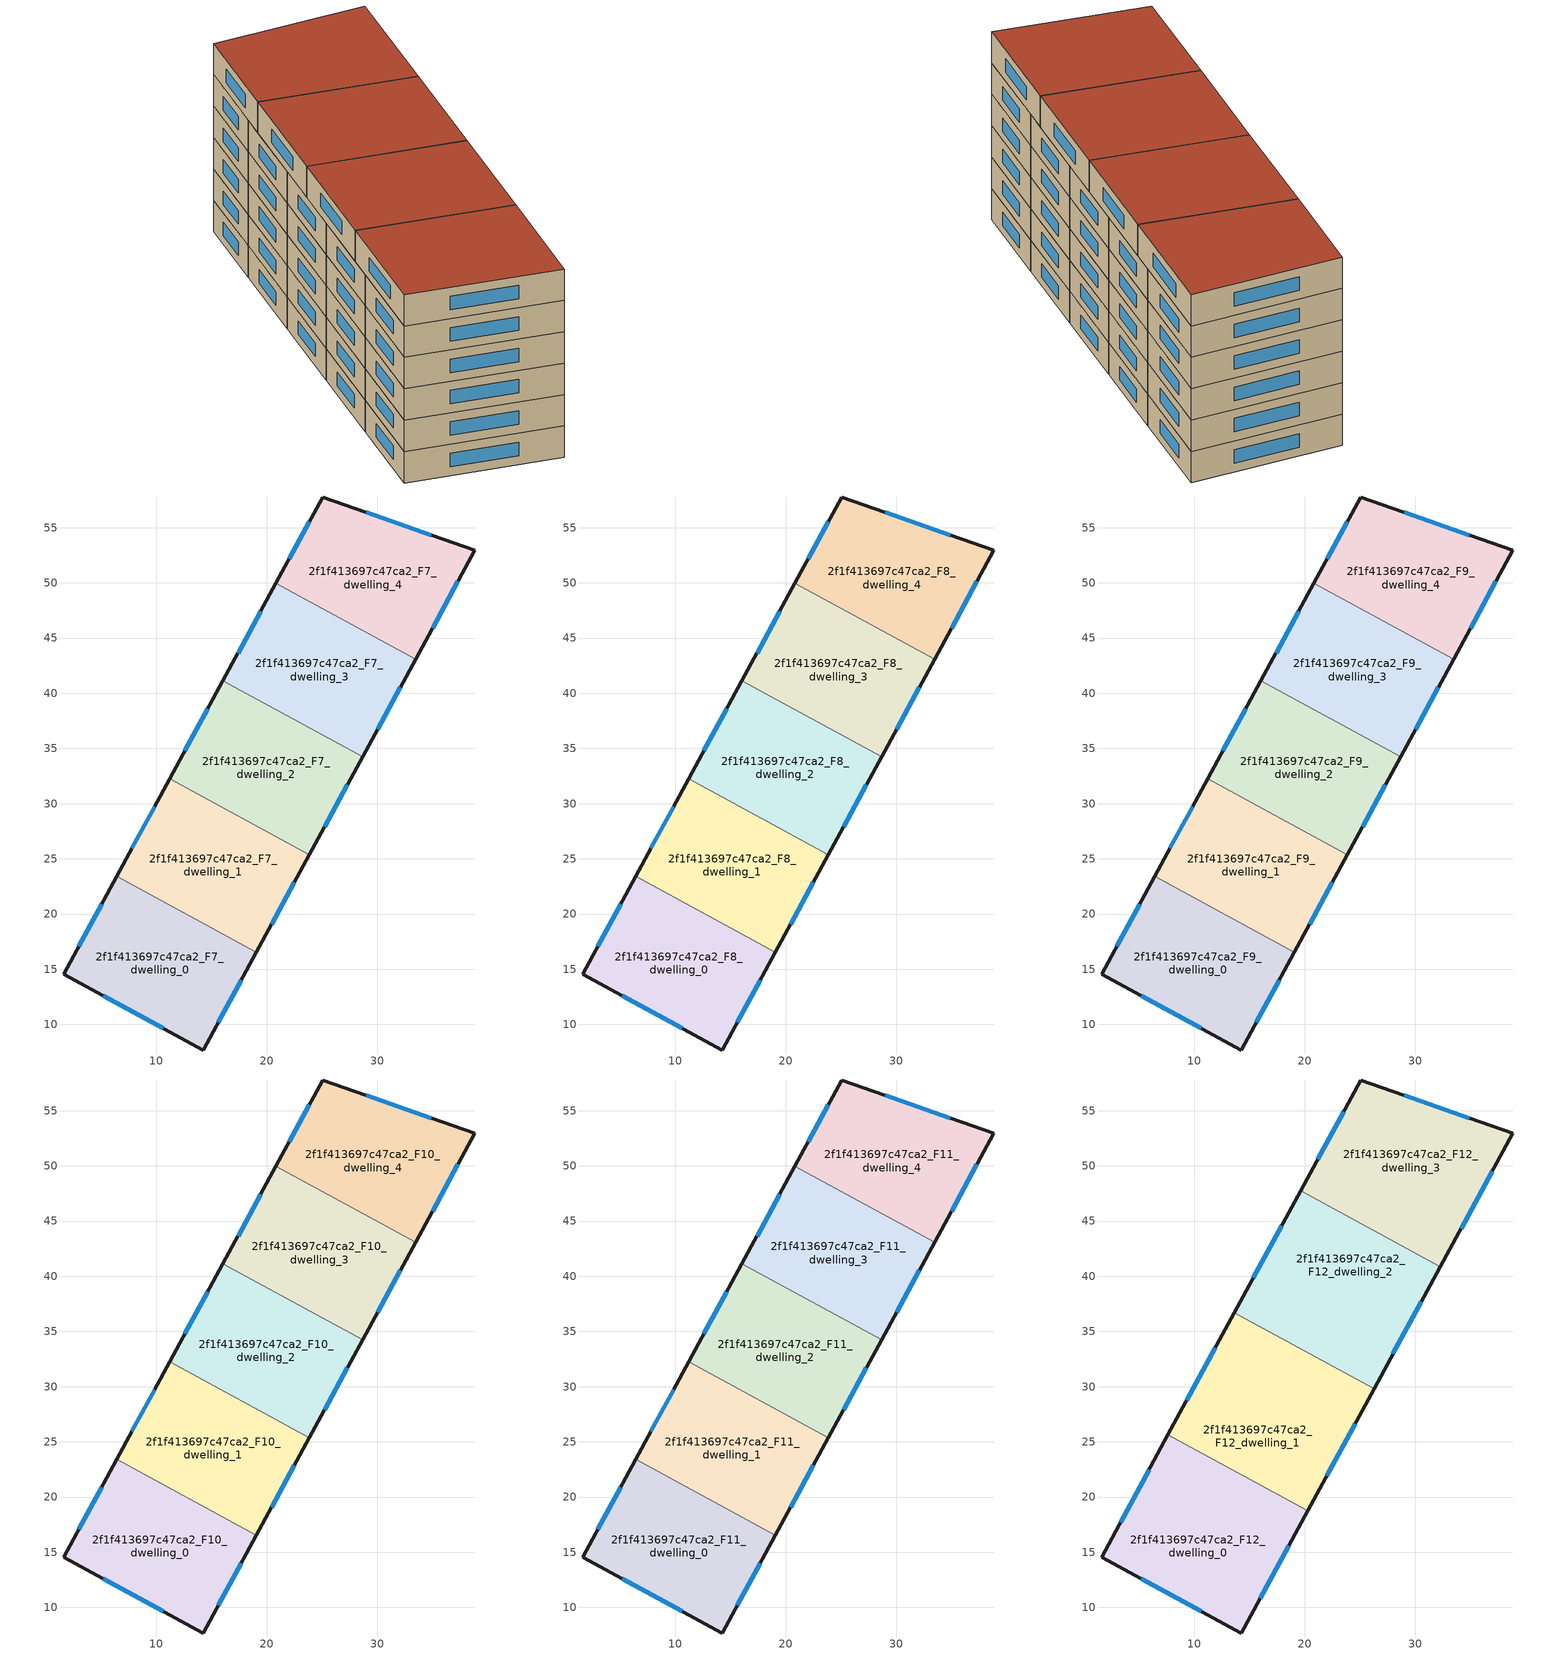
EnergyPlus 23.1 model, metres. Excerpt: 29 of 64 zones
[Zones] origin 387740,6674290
2f1f413697c47ca2_F7_dwelling_0
 floor to 2f1f413697c47ca2_F6_dwelling_0 (EU_floor_Construction): 19.06,16.54 14.24,7.68 1.6,14.56 6.41,23.41 z21
 wall outside (EU_wall_Construction): 6.41,23.41 1.6,14.56 14.24,7.68 19.06,16.54 z21:24
 wall to 2f1f413697c47ca2_F7_dwelling_1 (EU_wall_Construction): 19.06,16.54 6.41,23.41 z21:24
 window (EU_Window_Construction): 15.62,10.21 17.68,14.01 / 5.21,12.59 10.63,9.65 / 5.03,20.88 2.97,17.09 z21.86:23.14
2f1f413697c47ca2_F7_dwelling_1
 floor to 2f1f413697c47ca2_F6_dwelling_1 (EU_floor_Construction): 23.87,25.39 19.06,16.54 6.41,23.41 11.22,32.26 z21
 wall outside (EU_wall_Construction): 11.22,32.26 6.41,23.41 / 19.06,16.54 23.87,25.39 z21:24
 wall to 2f1f413697c47ca2_F7_dwelling_2 (EU_wall_Construction): 23.87,25.39 11.22,32.26 z21:24
 window (EU_Window_Construction): 9.84,29.73 7.78,25.94 / 20.43,19.07 22.49,22.86 z21.86:23.14
2f1f413697c47ca2_F7_dwelling_2
 floor to 2f1f413697c47ca2_F6_dwelling_2 (EU_floor_Construction): 28.68,34.24 23.87,25.39 11.22,32.26 16.02,41.11 z21
 wall outside (EU_wall_Construction): 16.02,41.11 11.22,32.26 / 23.87,25.39 28.68,34.24 z21:24
 wall to 2f1f413697c47ca2_F7_dwelling_3 (EU_wall_Construction): 28.68,34.24 16.02,41.11 z21:24
 window (EU_Window_Construction): 14.65,38.58 12.59,34.79 / 25.24,27.92 27.31,31.71 z21.86:23.14
2f1f413697c47ca2_F7_dwelling_3
 floor to 2f1f413697c47ca2_F6_dwelling_3 (EU_floor_Construction): 33.49,43.08 28.68,34.24 16.02,41.11 20.83,49.96 z21
 wall outside (EU_wall_Construction): 20.83,49.96 16.02,41.11 / 28.68,34.24 33.49,43.08 z21:24
 wall to 2f1f413697c47ca2_F7_dwelling_4 (EU_wall_Construction): 33.49,43.08 20.83,49.96 z21:24
 window (EU_Window_Construction): 19.46,47.43 17.4,43.64 / 30.05,36.76 32.11,40.55 z21.86:23.14
2f1f413697c47ca2_F7_dwelling_4
 floor to 2f1f413697c47ca2_F6_dwelling_4 (EU_floor_Construction): 38.85,52.95 33.49,43.08 20.83,49.96 25.08,57.78 z21
 wall outside (EU_wall_Construction): 33.49,43.08 38.85,52.95 25.08,57.78 20.83,49.96 z21:24
 window (EU_Window_Construction): 23.86,55.54 22.04,52.19 / 34.92,54.33 29.01,56.4 / 35.02,45.9 37.32,50.13 z21.86:23.14
2f1f413697c47ca2_F8_dwelling_0
 floor to 2f1f413697c47ca2_F7_dwelling_0 (EU_floor_Construction): 19.06,16.54 14.24,7.68 1.6,14.56 6.41,23.41 z24
 wall outside (EU_wall_Construction): 6.41,23.41 1.6,14.56 14.24,7.68 19.06,16.54 z24:27
 wall to 2f1f413697c47ca2_F8_dwelling_1 (EU_wall_Construction): 19.06,16.54 6.41,23.41 z24:27
 window (EU_Window_Construction): 15.62,10.21 17.68,14.01 / 5.21,12.59 10.63,9.65 / 5.03,20.88 2.97,17.09 z24.86:26.14
2f1f413697c47ca2_F8_dwelling_1
 floor to 2f1f413697c47ca2_F7_dwelling_1 (EU_floor_Construction): 23.87,25.39 19.06,16.54 6.41,23.41 11.22,32.26 z24
 wall outside (EU_wall_Construction): 11.22,32.26 6.41,23.41 / 19.06,16.54 23.87,25.39 z24:27
 wall to 2f1f413697c47ca2_F8_dwelling_2 (EU_wall_Construction): 23.87,25.39 11.22,32.26 z24:27
 window (EU_Window_Construction): 9.84,29.73 7.78,25.94 / 20.43,19.07 22.49,22.86 z24.86:26.14
2f1f413697c47ca2_F8_dwelling_2
 floor to 2f1f413697c47ca2_F7_dwelling_2 (EU_floor_Construction): 28.68,34.24 23.87,25.39 11.22,32.26 16.02,41.11 z24
 wall outside (EU_wall_Construction): 16.02,41.11 11.22,32.26 / 23.87,25.39 28.68,34.24 z24:27
 wall to 2f1f413697c47ca2_F8_dwelling_3 (EU_wall_Construction): 28.68,34.24 16.02,41.11 z24:27
 window (EU_Window_Construction): 14.65,38.58 12.59,34.79 / 25.24,27.92 27.31,31.71 z24.86:26.14
2f1f413697c47ca2_F8_dwelling_3
 floor to 2f1f413697c47ca2_F7_dwelling_3 (EU_floor_Construction): 33.49,43.08 28.68,34.24 16.02,41.11 20.83,49.96 z24
 wall outside (EU_wall_Construction): 20.83,49.96 16.02,41.11 / 28.68,34.24 33.49,43.08 z24:27
 wall to 2f1f413697c47ca2_F8_dwelling_4 (EU_wall_Construction): 33.49,43.08 20.83,49.96 z24:27
 window (EU_Window_Construction): 19.46,47.43 17.4,43.64 / 30.05,36.76 32.11,40.55 z24.86:26.14
2f1f413697c47ca2_F8_dwelling_4
 floor to 2f1f413697c47ca2_F7_dwelling_4 (EU_floor_Construction): 38.85,52.95 33.49,43.08 20.83,49.96 25.08,57.78 z24
 wall outside (EU_wall_Construction): 33.49,43.08 38.85,52.95 25.08,57.78 20.83,49.96 z24:27
 window (EU_Window_Construction): 23.86,55.54 22.04,52.19 / 34.92,54.33 29.01,56.4 / 35.02,45.9 37.32,50.13 z24.86:26.14
2f1f413697c47ca2_F9_dwelling_0
 floor to 2f1f413697c47ca2_F8_dwelling_0 (EU_floor_Construction): 19.06,16.54 14.24,7.68 1.6,14.56 6.41,23.41 z27
 wall outside (EU_wall_Construction): 6.41,23.41 1.6,14.56 14.24,7.68 19.06,16.54 z27:30
 wall to 2f1f413697c47ca2_F9_dwelling_1 (EU_wall_Construction): 19.06,16.54 6.41,23.41 z27:30
 window (EU_Window_Construction): 15.62,10.21 17.68,14.01 / 5.21,12.59 10.63,9.65 / 5.03,20.88 2.97,17.09 z27.86:29.14
2f1f413697c47ca2_F9_dwelling_1
 floor to 2f1f413697c47ca2_F8_dwelling_1 (EU_floor_Construction): 23.87,25.39 19.06,16.54 6.41,23.41 11.22,32.26 z27
 wall outside (EU_wall_Construction): 11.22,32.26 6.41,23.41 / 19.06,16.54 23.87,25.39 z27:30
 wall to 2f1f413697c47ca2_F9_dwelling_2 (EU_wall_Construction): 23.87,25.39 11.22,32.26 z27:30
 window (EU_Window_Construction): 9.84,29.73 7.78,25.94 / 20.43,19.07 22.49,22.86 z27.86:29.14
2f1f413697c47ca2_F9_dwelling_2
 floor to 2f1f413697c47ca2_F8_dwelling_2 (EU_floor_Construction): 28.68,34.24 23.87,25.39 11.22,32.26 16.02,41.11 z27
 wall outside (EU_wall_Construction): 16.02,41.11 11.22,32.26 / 23.87,25.39 28.68,34.24 z27:30
 wall to 2f1f413697c47ca2_F9_dwelling_3 (EU_wall_Construction): 28.68,34.24 16.02,41.11 z27:30
 window (EU_Window_Construction): 14.65,38.58 12.59,34.79 / 25.24,27.92 27.31,31.71 z27.86:29.14
2f1f413697c47ca2_F9_dwelling_3
 floor to 2f1f413697c47ca2_F8_dwelling_3 (EU_floor_Construction): 33.49,43.08 28.68,34.24 16.02,41.11 20.83,49.96 z27
 wall outside (EU_wall_Construction): 20.83,49.96 16.02,41.11 / 28.68,34.24 33.49,43.08 z27:30
 wall to 2f1f413697c47ca2_F9_dwelling_4 (EU_wall_Construction): 33.49,43.08 20.83,49.96 z27:30
 window (EU_Window_Construction): 19.46,47.43 17.4,43.64 / 30.05,36.76 32.11,40.55 z27.86:29.14
2f1f413697c47ca2_F9_dwelling_4
 floor to 2f1f413697c47ca2_F8_dwelling_4 (EU_floor_Construction): 38.85,52.95 33.49,43.08 20.83,49.96 25.08,57.78 z27
 wall outside (EU_wall_Construction): 33.49,43.08 38.85,52.95 25.08,57.78 20.83,49.96 z27:30
 window (EU_Window_Construction): 23.86,55.54 22.04,52.19 / 34.92,54.33 29.01,56.4 / 35.02,45.9 37.32,50.13 z27.86:29.14
2f1f413697c47ca2_F10_dwelling_0
 floor to 2f1f413697c47ca2_F9_dwelling_0 (EU_floor_Construction): 19.06,16.54 14.24,7.68 1.6,14.56 6.41,23.41 z30
 wall outside (EU_wall_Construction): 6.41,23.41 1.6,14.56 14.24,7.68 19.06,16.54 z30:33
 wall to 2f1f413697c47ca2_F10_dwelling_1 (EU_wall_Construction): 19.06,16.54 6.41,23.41 z30:33
 window (EU_Window_Construction): 15.62,10.21 17.68,14.01 / 5.21,12.59 10.63,9.65 / 5.03,20.88 2.97,17.09 z30.86:32.14
2f1f413697c47ca2_F10_dwelling_1
 floor to 2f1f413697c47ca2_F9_dwelling_1 (EU_floor_Construction): 23.87,25.39 19.06,16.54 6.41,23.41 11.22,32.26 z30
 wall outside (EU_wall_Construction): 11.22,32.26 6.41,23.41 / 19.06,16.54 23.87,25.39 z30:33
 wall to 2f1f413697c47ca2_F10_dwelling_2 (EU_wall_Construction): 23.87,25.39 11.22,32.26 z30:33
 window (EU_Window_Construction): 9.84,29.73 7.78,25.94 / 20.43,19.07 22.49,22.86 z30.86:32.14
2f1f413697c47ca2_F10_dwelling_2
 floor to 2f1f413697c47ca2_F9_dwelling_2 (EU_floor_Construction): 28.68,34.24 23.87,25.39 11.22,32.26 16.02,41.11 z30
 wall outside (EU_wall_Construction): 16.02,41.11 11.22,32.26 / 23.87,25.39 28.68,34.24 z30:33
 wall to 2f1f413697c47ca2_F10_dwelling_3 (EU_wall_Construction): 28.68,34.24 16.02,41.11 z30:33
 window (EU_Window_Construction): 14.65,38.58 12.59,34.79 / 25.24,27.92 27.31,31.71 z30.86:32.14
2f1f413697c47ca2_F10_dwelling_3
 floor to 2f1f413697c47ca2_F9_dwelling_3 (EU_floor_Construction): 33.49,43.08 28.68,34.24 16.02,41.11 20.83,49.96 z30
 wall outside (EU_wall_Construction): 20.83,49.96 16.02,41.11 / 28.68,34.24 33.49,43.08 z30:33
 wall to 2f1f413697c47ca2_F10_dwelling_4 (EU_wall_Construction): 33.49,43.08 20.83,49.96 z30:33
 window (EU_Window_Construction): 19.46,47.43 17.4,43.64 / 30.05,36.76 32.11,40.55 z30.86:32.14
2f1f413697c47ca2_F10_dwelling_4
 floor to 2f1f413697c47ca2_F9_dwelling_4 (EU_floor_Construction): 38.85,52.95 33.49,43.08 20.83,49.96 25.08,57.78 z30
 wall outside (EU_wall_Construction): 33.49,43.08 38.85,52.95 25.08,57.78 20.83,49.96 z30:33
 window (EU_Window_Construction): 23.86,55.54 22.04,52.19 / 34.92,54.33 29.01,56.4 / 35.02,45.9 37.32,50.13 z30.86:32.14
2f1f413697c47ca2_F11_dwelling_0
 floor to 2f1f413697c47ca2_F10_dwelling_0 (EU_floor_Construction): 19.06,16.54 14.24,7.68 1.6,14.56 6.41,23.41 z33
 wall outside (EU_wall_Construction): 6.41,23.41 1.6,14.56 14.24,7.68 19.06,16.54 z33:36
 wall to 2f1f413697c47ca2_F11_dwelling_1 (EU_wall_Construction): 19.06,16.54 6.41,23.41 z33:36
 window (EU_Window_Construction): 15.62,10.21 17.68,14.01 / 5.21,12.59 10.63,9.65 / 5.03,20.88 2.97,17.09 z33.86:35.14
2f1f413697c47ca2_F11_dwelling_1
 floor to 2f1f413697c47ca2_F10_dwelling_1 (EU_floor_Construction): 23.87,25.39 19.06,16.54 6.41,23.41 11.22,32.26 z33
 wall outside (EU_wall_Construction): 11.22,32.26 6.41,23.41 / 19.06,16.54 23.87,25.39 z33:36
 wall to 2f1f413697c47ca2_F11_dwelling_2 (EU_wall_Construction): 23.87,25.39 11.22,32.26 z33:36
 window (EU_Window_Construction): 9.84,29.73 7.78,25.94 / 20.43,19.07 22.49,22.86 z33.86:35.14
2f1f413697c47ca2_F11_dwelling_2
 floor to 2f1f413697c47ca2_F10_dwelling_2 (EU_floor_Construction): 28.68,34.24 23.87,25.39 11.22,32.26 16.02,41.11 z33
 wall outside (EU_wall_Construction): 16.02,41.11 11.22,32.26 / 23.87,25.39 28.68,34.24 z33:36
 wall to 2f1f413697c47ca2_F11_dwelling_3 (EU_wall_Construction): 28.68,34.24 16.02,41.11 z33:36
 window (EU_Window_Construction): 14.65,38.58 12.59,34.79 / 25.24,27.92 27.31,31.71 z33.86:35.14
2f1f413697c47ca2_F11_dwelling_3
 floor to 2f1f413697c47ca2_F10_dwelling_3 (EU_floor_Construction): 33.49,43.08 28.68,34.24 16.02,41.11 20.83,49.96 z33
 wall outside (EU_wall_Construction): 20.83,49.96 16.02,41.11 / 28.68,34.24 33.49,43.08 z33:36
 wall to 2f1f413697c47ca2_F11_dwelling_4 (EU_wall_Construction): 33.49,43.08 20.83,49.96 z33:36
 window (EU_Window_Construction): 19.46,47.43 17.4,43.64 / 30.05,36.76 32.11,40.55 z33.86:35.14
2f1f413697c47ca2_F11_dwelling_4
 floor to 2f1f413697c47ca2_F10_dwelling_4 (EU_floor_Construction): 38.85,52.95 33.49,43.08 20.83,49.96 25.08,57.78 z33
 wall outside (EU_wall_Construction): 33.49,43.08 38.85,52.95 25.08,57.78 20.83,49.96 z33:36
 window (EU_Window_Construction): 23.86,55.54 22.04,52.19 / 34.92,54.33 29.01,56.4 / 35.02,45.9 37.32,50.13 z33.86:35.14
2f1f413697c47ca2_F12_dwelling_0
 floor to 2f1f413697c47ca2_F11_dwelling_0 (EU_floor_Construction): 19.06,16.54 14.24,7.68 1.6,14.56 6.41,23.41 z36
 floor to 2f1f413697c47ca2_F11_dwelling_1 (EU_floor_Construction): 20.26,18.75 19.06,16.54 6.41,23.41 7.61,25.62 z36
 wall outside (EU_wall_Construction): 7.61,25.62 1.6,14.56 14.24,7.68 20.26,18.75 z36:39
 wall to 2f1f413697c47ca2_F12_dwelling_1 (EU_wall_Construction): 20.26,18.75 7.61,25.62 z36:39
 window (EU_Window_Construction): 15.96,10.85 18.54,15.59 / 5.21,12.59 10.63,9.65 / 5.89,22.46 3.32,17.72 z36.86:38.14
 roof outside (EU_roof_Construction): 14.24,7.68 20.26,18.75 7.61,25.62 1.6,14.56 z39
2f1f413697c47ca2_F12_dwelling_1
 floor to 2f1f413697c47ca2_F11_dwelling_1 (EU_floor_Construction): 23.87,25.39 20.26,18.75 7.61,25.62 11.22,32.26 z36
 floor to 2f1f413697c47ca2_F11_dwelling_2 (EU_floor_Construction): 26.27,29.81 23.87,25.39 11.22,32.26 13.62,36.69 z36
 wall outside (EU_wall_Construction): 13.62,36.69 7.61,25.62 / 20.26,18.75 26.28,29.81 z36:39
 wall to 2f1f413697c47ca2_F12_dwelling_2 (EU_wall_Construction): 26.28,29.81 13.62,36.69 z36:39
 window (EU_Window_Construction): 11.9,33.53 9.33,28.78 / 21.98,21.91 24.56,26.65 z36.86:38.14
 roof outside (EU_roof_Construction): 20.26,18.75 26.28,29.81 13.62,36.69 7.61,25.62 z39
2f1f413697c47ca2_F12_dwelling_2
 floor to 2f1f413697c47ca2_F11_dwelling_2 (EU_floor_Construction): 28.68,34.24 26.27,29.81 13.62,36.69 16.02,41.11 z36
 floor to 2f1f413697c47ca2_F11_dwelling_3 (EU_floor_Construction): 32.29,40.87 28.68,34.24 16.02,41.11 19.63,47.75 z36
 wall outside (EU_wall_Construction): 19.63,47.75 13.62,36.69 / 26.28,29.81 32.29,40.87 z36:39
 wall to 2f1f413697c47ca2_F12_dwelling_3 (EU_wall_Construction): 32.29,40.87 19.63,47.75 z36:39
 window (EU_Window_Construction): 17.91,44.59 15.34,39.85 / 27.99,32.97 30.57,37.71 z36.86:38.14
 roof outside (EU_roof_Construction): 26.28,29.81 32.29,40.87 19.63,47.75 13.62,36.69 z39
2f1f413697c47ca2_F12_dwelling_3
 floor to 2f1f413697c47ca2_F11_dwelling_4 (EU_floor_Construction): 38.85,52.95 33.49,43.08 20.83,49.96 25.08,57.78 z36
 floor to 2f1f413697c47ca2_F11_dwelling_3 (EU_floor_Construction): 33.49,43.08 32.29,40.87 19.63,47.75 20.83,49.96 z36
 wall outside (EU_wall_Construction): 32.29,40.87 38.85,52.95 25.08,57.78 19.63,47.75 z36:39
 window (EU_Window_Construction): 23.52,54.91 21.18,50.61 / 34.92,54.33 29.01,56.4 / 34.16,44.32 36.98,49.5 z36.86:38.14
 roof outside (EU_roof_Construction): 32.29,40.87 38.85,52.95 25.08,57.78 19.63,47.75 z39
[Building]
EU S2 Campaign: North Axis=0; Terrain=City; Solar Distribution=FullExterior
[Site:Location]
Helsinki-Vantaa.AP: Latitude=60.317; Longitude=24.963; Time Zone=2; Elevation=54.6
[SizingPeriod:WeatherFileDays]
AnnualSizingPeriod: Begin Month=1; Begin Day of Month=1; End Month=12; End Day of Month=31; Day of Week for Start Day=Monday; Use Weather File Daylight Saving Period=No; Use Weather File Rain and Snow Indicators=No
[MATERIAL]
EU_InternalMass_Material: Roughness=MediumRough; Thickness=0.1; Conductivity=1; Density=1800; Specific Heat=900; Thermal Absorptance=0.9; Solar Absorptance=0.7; Visible Absorptance=0.7
[MATERIAL:NOMASS] Roughness=MediumRough; Thermal Absorptance=0.9; Solar Absorptance=0.7; Visible Absorptance=0.7
Name | Thermal Resistance
EU_wall_NoMass | 5.91765
EU_roof_NoMass | 11.1778
EU_floor_NoMass | 6.2875
[WINDOWMATERIAL:SIMPLEGLAZINGSYSTEM]
EU_Window_SimpleGlazing: UFactor=0.994035; Solar Heat Gain Coefficient=0.7; Visible Transmittance=0.7
[CONSTRUCTION]
EU_wall_Construction: EU_wall_NoMass
EU_roof_Construction: EU_roof_NoMass
EU_floor_Construction: EU_floor_NoMass
EU_Window_Construction: EU_Window_SimpleGlazing
EU_InternalMass_Construction: EU_InternalMass_Material
[ZONE] Type=1; Multiplier=1; Ceiling Height=autocalculate; Floor Area=autocalculate; Part of Total Floor Area=Yes
Name | Volume
2f1f413697c47ca2_F7_dwelling_0; 2f1f413697c47ca2_F8_dwelling_0; 2f1f413697c47ca2_F9_dwelling_0; 2f1f413697c47ca2_F10_dwelling_0; 2f1f413697c47ca2_F11_dwelling_0 | 435.13
2f1f413697c47ca2_F12_dwelling_0 | 543.906
2f1f413697c47ca2_F7_dwelling_1; 2f1f413697c47ca2_F8_dwelling_1; 2f1f413697c47ca2_F9_dwelling_1; 2f1f413697c47ca2_F10_dwelling_1; 2f1f413697c47ca2_F11_dwelling_1 | 435.114
2f1f413697c47ca2_F12_dwelling_1 | 543.91
2f1f413697c47ca2_F7_dwelling_2; 2f1f413697c47ca2_F8_dwelling_2; 2f1f413697c47ca2_F9_dwelling_2; 2f1f413697c47ca2_F10_dwelling_2; 2f1f413697c47ca2_F11_dwelling_2 | 435.138
2f1f413697c47ca2_F12_dwelling_2 | 543.885
2f1f413697c47ca2_F7_dwelling_3; 2f1f413697c47ca2_F8_dwelling_3; 2f1f413697c47ca2_F9_dwelling_3; 2f1f413697c47ca2_F10_dwelling_3; 2f1f413697c47ca2_F11_dwelling_3 | 435.116
2f1f413697c47ca2_F12_dwelling_3 | 543.898
2f1f413697c47ca2_F7_dwelling_4; 2f1f413697c47ca2_F8_dwelling_4; 2f1f413697c47ca2_F9_dwelling_4; 2f1f413697c47ca2_F10_dwelling_4; 2f1f413697c47ca2_F11_dwelling_4 | 435.124
[INTERNALMASS] Construction=EU_InternalMass_Construction
Name | Zone or ZoneList | Surface Area
2f1f413697c47ca2_F7_dwelling_0_EU_InternalMass | 2f1f413697c47ca2_F7_dwelling_0 | 145.043
2f1f413697c47ca2_F7_dwelling_1_EU_InternalMass | 2f1f413697c47ca2_F7_dwelling_1 | 145.038
2f1f413697c47ca2_F7_dwelling_2_EU_InternalMass | 2f1f413697c47ca2_F7_dwelling_2 | 145.046
2f1f413697c47ca2_F7_dwelling_3_EU_InternalMass | 2f1f413697c47ca2_F7_dwelling_3 | 145.038
2f1f413697c47ca2_F7_dwelling_4_EU_InternalMass | 2f1f413697c47ca2_F7_dwelling_4 | 145.042
2f1f413697c47ca2_F8_dwelling_0_EU_InternalMass | 2f1f413697c47ca2_F8_dwelling_0 | 145.043
2f1f413697c47ca2_F8_dwelling_1_EU_InternalMass | 2f1f413697c47ca2_F8_dwelling_1 | 145.038
2f1f413697c47ca2_F8_dwelling_2_EU_InternalMass | 2f1f413697c47ca2_F8_dwelling_2 | 145.046
2f1f413697c47ca2_F8_dwelling_3_EU_InternalMass | 2f1f413697c47ca2_F8_dwelling_3 | 145.038
2f1f413697c47ca2_F8_dwelling_4_EU_InternalMass | 2f1f413697c47ca2_F8_dwelling_4 | 145.042
2f1f413697c47ca2_F9_dwelling_0_EU_InternalMass | 2f1f413697c47ca2_F9_dwelling_0 | 145.043
2f1f413697c47ca2_F9_dwelling_1_EU_InternalMass | 2f1f413697c47ca2_F9_dwelling_1 | 145.038
2f1f413697c47ca2_F9_dwelling_2_EU_InternalMass | 2f1f413697c47ca2_F9_dwelling_2 | 145.046
2f1f413697c47ca2_F9_dwelling_3_EU_InternalMass | 2f1f413697c47ca2_F9_dwelling_3 | 145.038
2f1f413697c47ca2_F9_dwelling_4_EU_InternalMass | 2f1f413697c47ca2_F9_dwelling_4 | 145.042
2f1f413697c47ca2_F10_dwelling_0_EU_InternalMass | 2f1f413697c47ca2_F10_dwelling_0 | 145.043
2f1f413697c47ca2_F10_dwelling_1_EU_InternalMass | 2f1f413697c47ca2_F10_dwelling_1 | 145.038
2f1f413697c47ca2_F10_dwelling_2_EU_InternalMass | 2f1f413697c47ca2_F10_dwelling_2 | 145.046
2f1f413697c47ca2_F10_dwelling_3_EU_InternalMass | 2f1f413697c47ca2_F10_dwelling_3 | 145.038
2f1f413697c47ca2_F10_dwelling_4_EU_InternalMass | 2f1f413697c47ca2_F10_dwelling_4 | 145.042
2f1f413697c47ca2_F11_dwelling_0_EU_InternalMass | 2f1f413697c47ca2_F11_dwelling_0 | 145.043
2f1f413697c47ca2_F11_dwelling_1_EU_InternalMass | 2f1f413697c47ca2_F11_dwelling_1 | 145.038
2f1f413697c47ca2_F11_dwelling_2_EU_InternalMass | 2f1f413697c47ca2_F11_dwelling_2 | 145.046
2f1f413697c47ca2_F11_dwelling_3_EU_InternalMass | 2f1f413697c47ca2_F11_dwelling_3 | 145.038
2f1f413697c47ca2_F11_dwelling_4_EU_InternalMass | 2f1f413697c47ca2_F11_dwelling_4 | 145.042
2f1f413697c47ca2_F12_dwelling_0_EU_InternalMass | 2f1f413697c47ca2_F12_dwelling_0 | 181.302
2f1f413697c47ca2_F12_dwelling_1_EU_InternalMass | 2f1f413697c47ca2_F12_dwelling_1 | 181.303
2f1f413697c47ca2_F12_dwelling_2_EU_InternalMass | 2f1f413697c47ca2_F12_dwelling_2 | 181.295
2f1f413697c47ca2_F12_dwelling_3_EU_InternalMass | 2f1f413697c47ca2_F12_dwelling_3 | 181.299
[OTHEREQUIPMENT] Fuel Type=Electricity; Design Level Calculation Method=Watts/Area; Power per Zone Floor Area=1; Fraction Latent=0; Fraction Radiant=0; Fraction Lost=0; Carbon Dioxide Generation Rate=0; EndUse Subcategory=EU_Step8_InternalGains
Name | Zone or ZoneList or Space or SpaceList | Schedule
EU_Step8_InternalGain_2f1f413697c47ca2_F7_dwelling_0_f000 | 2f1f413697c47ca2_F7_dwelling_0 | EU_Step8_GainSchedule_2f1f413697c47ca2_F7_dwelling_0_f000
EU_Step8_InternalGain_2f1f413697c47ca2_F7_dwelling_1_f000 | 2f1f413697c47ca2_F7_dwelling_1 | EU_Step8_GainSchedule_2f1f413697c47ca2_F7_dwelling_1_f000
EU_Step8_InternalGain_2f1f413697c47ca2_F7_dwelling_2_f000 | 2f1f413697c47ca2_F7_dwelling_2 | EU_Step8_GainSchedule_2f1f413697c47ca2_F7_dwelling_2_f000
EU_Step8_InternalGain_2f1f413697c47ca2_F7_dwelling_3_f000 | 2f1f413697c47ca2_F7_dwelling_3 | EU_Step8_GainSchedule_2f1f413697c47ca2_F7_dwelling_3_f000
EU_Step8_InternalGain_2f1f413697c47ca2_F7_dwelling_4_f000 | 2f1f413697c47ca2_F7_dwelling_4 | EU_Step8_GainSchedule_2f1f413697c47ca2_F7_dwelling_4_f000
EU_Step8_InternalGain_2f1f413697c47ca2_F8_dwelling_0_f000 | 2f1f413697c47ca2_F8_dwelling_0 | EU_Step8_GainSchedule_2f1f413697c47ca2_F8_dwelling_0_f000
EU_Step8_InternalGain_2f1f413697c47ca2_F8_dwelling_1_f000 | 2f1f413697c47ca2_F8_dwelling_1 | EU_Step8_GainSchedule_2f1f413697c47ca2_F8_dwelling_1_f000
EU_Step8_InternalGain_2f1f413697c47ca2_F8_dwelling_2_f000 | 2f1f413697c47ca2_F8_dwelling_2 | EU_Step8_GainSchedule_2f1f413697c47ca2_F8_dwelling_2_f000
EU_Step8_InternalGain_2f1f413697c47ca2_F8_dwelling_3_f000 | 2f1f413697c47ca2_F8_dwelling_3 | EU_Step8_GainSchedule_2f1f413697c47ca2_F8_dwelling_3_f000
EU_Step8_InternalGain_2f1f413697c47ca2_F8_dwelling_4_f000 | 2f1f413697c47ca2_F8_dwelling_4 | EU_Step8_GainSchedule_2f1f413697c47ca2_F8_dwelling_4_f000
EU_Step8_InternalGain_2f1f413697c47ca2_F9_dwelling_0_f000 | 2f1f413697c47ca2_F9_dwelling_0 | EU_Step8_GainSchedule_2f1f413697c47ca2_F9_dwelling_0_f000
EU_Step8_InternalGain_2f1f413697c47ca2_F9_dwelling_1_f000 | 2f1f413697c47ca2_F9_dwelling_1 | EU_Step8_GainSchedule_2f1f413697c47ca2_F9_dwelling_1_f000
EU_Step8_InternalGain_2f1f413697c47ca2_F9_dwelling_2_f000 | 2f1f413697c47ca2_F9_dwelling_2 | EU_Step8_GainSchedule_2f1f413697c47ca2_F9_dwelling_2_f000
EU_Step8_InternalGain_2f1f413697c47ca2_F9_dwelling_3_f000 | 2f1f413697c47ca2_F9_dwelling_3 | EU_Step8_GainSchedule_2f1f413697c47ca2_F9_dwelling_3_f000
EU_Step8_InternalGain_2f1f413697c47ca2_F9_dwelling_4_f000 | 2f1f413697c47ca2_F9_dwelling_4 | EU_Step8_GainSchedule_2f1f413697c47ca2_F9_dwelling_4_f000
EU_Step8_InternalGain_2f1f413697c47ca2_F10_dwelling_0_f000 | 2f1f413697c47ca2_F10_dwelling_0 | EU_Step8_GainSchedule_2f1f413697c47ca2_F10_dwelling_0_f000
EU_Step8_InternalGain_2f1f413697c47ca2_F10_dwelling_1_f000 | 2f1f413697c47ca2_F10_dwelling_1 | EU_Step8_GainSchedule_2f1f413697c47ca2_F10_dwelling_1_f000
EU_Step8_InternalGain_2f1f413697c47ca2_F10_dwelling_2_f000 | 2f1f413697c47ca2_F10_dwelling_2 | EU_Step8_GainSchedule_2f1f413697c47ca2_F10_dwelling_2_f000
EU_Step8_InternalGain_2f1f413697c47ca2_F10_dwelling_3_f000 | 2f1f413697c47ca2_F10_dwelling_3 | EU_Step8_GainSchedule_2f1f413697c47ca2_F10_dwelling_3_f000
EU_Step8_InternalGain_2f1f413697c47ca2_F10_dwelling_4_f000 | 2f1f413697c47ca2_F10_dwelling_4 | EU_Step8_GainSchedule_2f1f413697c47ca2_F10_dwelling_4_f000
EU_Step8_InternalGain_2f1f413697c47ca2_F11_dwelling_0_f000 | 2f1f413697c47ca2_F11_dwelling_0 | EU_Step8_GainSchedule_2f1f413697c47ca2_F11_dwelling_0_f000
EU_Step8_InternalGain_2f1f413697c47ca2_F11_dwelling_1_f000 | 2f1f413697c47ca2_F11_dwelling_1 | EU_Step8_GainSchedule_2f1f413697c47ca2_F11_dwelling_1_f000
EU_Step8_InternalGain_2f1f413697c47ca2_F11_dwelling_2_f000 | 2f1f413697c47ca2_F11_dwelling_2 | EU_Step8_GainSchedule_2f1f413697c47ca2_F11_dwelling_2_f000
EU_Step8_InternalGain_2f1f413697c47ca2_F11_dwelling_3_f000 | 2f1f413697c47ca2_F11_dwelling_3 | EU_Step8_GainSchedule_2f1f413697c47ca2_F11_dwelling_3_f000
EU_Step8_InternalGain_2f1f413697c47ca2_F11_dwelling_4_f000 | 2f1f413697c47ca2_F11_dwelling_4 | EU_Step8_GainSchedule_2f1f413697c47ca2_F11_dwelling_4_f000
EU_Step8_InternalGain_2f1f413697c47ca2_F12_dwelling_0_f000 | 2f1f413697c47ca2_F12_dwelling_0 | EU_Step8_GainSchedule_2f1f413697c47ca2_F12_dwelling_0_f000
EU_Step8_InternalGain_2f1f413697c47ca2_F12_dwelling_1_f000 | 2f1f413697c47ca2_F12_dwelling_1 | EU_Step8_GainSchedule_2f1f413697c47ca2_F12_dwelling_1_f000
EU_Step8_InternalGain_2f1f413697c47ca2_F12_dwelling_2_f000 | 2f1f413697c47ca2_F12_dwelling_2 | EU_Step8_GainSchedule_2f1f413697c47ca2_F12_dwelling_2_f000
EU_Step8_InternalGain_2f1f413697c47ca2_F12_dwelling_3_f000 | 2f1f413697c47ca2_F12_dwelling_3 | EU_Step8_GainSchedule_2f1f413697c47ca2_F12_dwelling_3_f000
[ZONEVENTILATION:DESIGNFLOWRATE] Schedule=EU_AlwaysOn; Design Flow Rate Calculation Method=AirChanges/Hour; Air Changes per Hour=0.596421; Ventilation Type=Natural; Fan Pressure Rise=0; Fan Total Efficiency=1; Constant Term Coefficient=1; Temperature Term Coefficient=0; Velocity Term Coefficient=0; Velocity Squared Term Coefficient=0; Minimum Indoor Temperature=-100; Maximum Indoor Temperature=100; Delta Temperature=-100; Minimum Outdoor Temperature=-100; Maximum Outdoor Temperature=100; Maximum Wind Speed=40
Name | Zone or ZoneList or Space or SpaceList
EU_ConstantAir_2f1f413697c47ca2_F7_dwelling_0 | 2f1f413697c47ca2_F7_dwelling_0
EU_ConstantAir_2f1f413697c47ca2_F7_dwelling_1 | 2f1f413697c47ca2_F7_dwelling_1
EU_ConstantAir_2f1f413697c47ca2_F7_dwelling_2 | 2f1f413697c47ca2_F7_dwelling_2
EU_ConstantAir_2f1f413697c47ca2_F7_dwelling_3 | 2f1f413697c47ca2_F7_dwelling_3
EU_ConstantAir_2f1f413697c47ca2_F7_dwelling_4 | 2f1f413697c47ca2_F7_dwelling_4
EU_ConstantAir_2f1f413697c47ca2_F8_dwelling_0 | 2f1f413697c47ca2_F8_dwelling_0
EU_ConstantAir_2f1f413697c47ca2_F8_dwelling_1 | 2f1f413697c47ca2_F8_dwelling_1
EU_ConstantAir_2f1f413697c47ca2_F8_dwelling_2 | 2f1f413697c47ca2_F8_dwelling_2
EU_ConstantAir_2f1f413697c47ca2_F8_dwelling_3 | 2f1f413697c47ca2_F8_dwelling_3
EU_ConstantAir_2f1f413697c47ca2_F8_dwelling_4 | 2f1f413697c47ca2_F8_dwelling_4
EU_ConstantAir_2f1f413697c47ca2_F9_dwelling_0 | 2f1f413697c47ca2_F9_dwelling_0
EU_ConstantAir_2f1f413697c47ca2_F9_dwelling_1 | 2f1f413697c47ca2_F9_dwelling_1
EU_ConstantAir_2f1f413697c47ca2_F9_dwelling_2 | 2f1f413697c47ca2_F9_dwelling_2
EU_ConstantAir_2f1f413697c47ca2_F9_dwelling_3 | 2f1f413697c47ca2_F9_dwelling_3
EU_ConstantAir_2f1f413697c47ca2_F9_dwelling_4 | 2f1f413697c47ca2_F9_dwelling_4
EU_ConstantAir_2f1f413697c47ca2_F10_dwelling_0 | 2f1f413697c47ca2_F10_dwelling_0
EU_ConstantAir_2f1f413697c47ca2_F10_dwelling_1 | 2f1f413697c47ca2_F10_dwelling_1
EU_ConstantAir_2f1f413697c47ca2_F10_dwelling_2 | 2f1f413697c47ca2_F10_dwelling_2
EU_ConstantAir_2f1f413697c47ca2_F10_dwelling_3 | 2f1f413697c47ca2_F10_dwelling_3
EU_ConstantAir_2f1f413697c47ca2_F10_dwelling_4 | 2f1f413697c47ca2_F10_dwelling_4
EU_ConstantAir_2f1f413697c47ca2_F11_dwelling_0 | 2f1f413697c47ca2_F11_dwelling_0
EU_ConstantAir_2f1f413697c47ca2_F11_dwelling_1 | 2f1f413697c47ca2_F11_dwelling_1
EU_ConstantAir_2f1f413697c47ca2_F11_dwelling_2 | 2f1f413697c47ca2_F11_dwelling_2
EU_ConstantAir_2f1f413697c47ca2_F11_dwelling_3 | 2f1f413697c47ca2_F11_dwelling_3
EU_ConstantAir_2f1f413697c47ca2_F11_dwelling_4 | 2f1f413697c47ca2_F11_dwelling_4
EU_ConstantAir_2f1f413697c47ca2_F12_dwelling_0 | 2f1f413697c47ca2_F12_dwelling_0
EU_ConstantAir_2f1f413697c47ca2_F12_dwelling_1 | 2f1f413697c47ca2_F12_dwelling_1
EU_ConstantAir_2f1f413697c47ca2_F12_dwelling_2 | 2f1f413697c47ca2_F12_dwelling_2
EU_ConstantAir_2f1f413697c47ca2_F12_dwelling_3 | 2f1f413697c47ca2_F12_dwelling_3
[HVACTEMPLATE:THERMOSTAT] Constant Heating Setpoint=20; Constant Cooling Setpoint=50
EU_HeatOnly_2f1f413697c47ca2_F4_dwelling_2; EU_HeatOnly_2f1f413697c47ca2_F4_dwelling_3; EU_HeatOnly_2f1f413697c47ca2_F4_dwelling_4; EU_HeatOnly_2f1f413697c47ca2_F5_dwelling_0; EU_HeatOnly_2f1f413697c47ca2_F5_dwelling_1; EU_HeatOnly_2f1f413697c47ca2_F5_dwelling_2; EU_HeatOnly_2f1f413697c47ca2_F5_dwelling_3; EU_HeatOnly_2f1f413697c47ca2_F5_dwelling_4; EU_HeatOnly_2f1f413697c47ca2_F6_dwelling_0; EU_HeatOnly_2f1f413697c47ca2_F6_dwelling_1; EU_HeatOnly_2f1f413697c47ca2_F6_dwelling_2; EU_HeatOnly_2f1f413697c47ca2_F6_dwelling_3; EU_HeatOnly_2f1f413697c47ca2_F6_dwelling_4; EU_HeatOnly_2f1f413697c47ca2_F7_dwelling_0; EU_HeatOnly_2f1f413697c47ca2_F7_dwelling_1; EU_HeatOnly_2f1f413697c47ca2_F7_dwelling_2; EU_HeatOnly_2f1f413697c47ca2_F7_dwelling_3; EU_HeatOnly_2f1f413697c47ca2_F7_dwelling_4; EU_HeatOnly_2f1f413697c47ca2_F8_dwelling_0; EU_HeatOnly_2f1f413697c47ca2_F8_dwelling_1; EU_HeatOnly_2f1f413697c47ca2_F8_dwelling_2; EU_HeatOnly_2f1f413697c47ca2_F8_dwelling_3; EU_HeatOnly_2f1f413697c47ca2_F8_dwelling_4; EU_HeatOnly_2f1f413697c47ca2_F9_dwelling_0; EU_HeatOnly_2f1f413697c47ca2_F9_dwelling_1; EU_HeatOnly_2f1f413697c47ca2_F9_dwelling_2; EU_HeatOnly_2f1f413697c47ca2_F9_dwelling_3; EU_HeatOnly_2f1f413697c47ca2_F9_dwelling_4; EU_HeatOnly_2f1f413697c47ca2_F10_dwelling_0; EU_HeatOnly_2f1f413697c47ca2_F10_dwelling_1; EU_HeatOnly_2f1f413697c47ca2_F10_dwelling_2; EU_HeatOnly_2f1f413697c47ca2_F10_dwelling_3; EU_HeatOnly_2f1f413697c47ca2_F10_dwelling_4; EU_HeatOnly_2f1f413697c47ca2_F11_dwelling_0; EU_HeatOnly_2f1f413697c47ca2_F11_dwelling_1; EU_HeatOnly_2f1f413697c47ca2_F11_dwelling_2; EU_HeatOnly_2f1f413697c47ca2_F11_dwelling_3; EU_HeatOnly_2f1f413697c47ca2_F11_dwelling_4; EU_HeatOnly_2f1f413697c47ca2_F12_dwelling_0; EU_HeatOnly_2f1f413697c47ca2_F12_dwelling_1; EU_HeatOnly_2f1f413697c47ca2_F12_dwelling_2; EU_HeatOnly_2f1f413697c47ca2_F12_dwelling_3
[HVACTEMPLATE:ZONE:IDEALLOADSAIRSYSTEM] System Availability Schedule=EU_AlwaysOn; Maximum Heating Supply Air Temperature=50; Minimum Cooling Supply Air Temperature=13; Maximum Heating Supply Air Humidity Ratio=0.0156; Minimum Cooling Supply Air Humidity Ratio=0.0077; Heating Limit=NoLimit; Cooling Limit=NoLimit; Heating Availability Schedule=EU_AlwaysOn; Cooling Availability Schedule=EU_CoolingOff; Dehumidification Control Type=ConstantSensibleHeatRatio; Cooling Sensible Heat Ratio=0.7; Dehumidification Setpoint=60; Humidification Control Type=None; Humidification Setpoint=30; Outdoor Air Method=None; Outdoor Air Flow Rate per Person=0.00944; Outdoor Air Flow Rate per Zone Floor Area=0; Outdoor Air Flow Rate per Zone=0; Demand Controlled Ventilation Type=None; Outdoor Air Economizer Type=NoEconomizer; Heat Recovery Type=None; Sensible Heat Recovery Effectiveness=0.7; Latent Heat Recovery Effectiveness=0.65
Name | Template Thermostat
2f1f413697c47ca2_F7_dwelling_0 | EU_HeatOnly_2f1f413697c47ca2_F7_dwelling_0
2f1f413697c47ca2_F7_dwelling_1 | EU_HeatOnly_2f1f413697c47ca2_F7_dwelling_1
2f1f413697c47ca2_F7_dwelling_2 | EU_HeatOnly_2f1f413697c47ca2_F7_dwelling_2
2f1f413697c47ca2_F7_dwelling_3 | EU_HeatOnly_2f1f413697c47ca2_F7_dwelling_3
2f1f413697c47ca2_F7_dwelling_4 | EU_HeatOnly_2f1f413697c47ca2_F7_dwelling_4
2f1f413697c47ca2_F8_dwelling_0 | EU_HeatOnly_2f1f413697c47ca2_F8_dwelling_0
2f1f413697c47ca2_F8_dwelling_1 | EU_HeatOnly_2f1f413697c47ca2_F8_dwelling_1
2f1f413697c47ca2_F8_dwelling_2 | EU_HeatOnly_2f1f413697c47ca2_F8_dwelling_2
2f1f413697c47ca2_F8_dwelling_3 | EU_HeatOnly_2f1f413697c47ca2_F8_dwelling_3
2f1f413697c47ca2_F8_dwelling_4 | EU_HeatOnly_2f1f413697c47ca2_F8_dwelling_4
2f1f413697c47ca2_F9_dwelling_0 | EU_HeatOnly_2f1f413697c47ca2_F9_dwelling_0
2f1f413697c47ca2_F9_dwelling_1 | EU_HeatOnly_2f1f413697c47ca2_F9_dwelling_1
2f1f413697c47ca2_F9_dwelling_2 | EU_HeatOnly_2f1f413697c47ca2_F9_dwelling_2
2f1f413697c47ca2_F9_dwelling_3 | EU_HeatOnly_2f1f413697c47ca2_F9_dwelling_3
2f1f413697c47ca2_F9_dwelling_4 | EU_HeatOnly_2f1f413697c47ca2_F9_dwelling_4
2f1f413697c47ca2_F10_dwelling_0 | EU_HeatOnly_2f1f413697c47ca2_F10_dwelling_0
2f1f413697c47ca2_F10_dwelling_1 | EU_HeatOnly_2f1f413697c47ca2_F10_dwelling_1
2f1f413697c47ca2_F10_dwelling_2 | EU_HeatOnly_2f1f413697c47ca2_F10_dwelling_2
2f1f413697c47ca2_F10_dwelling_3 | EU_HeatOnly_2f1f413697c47ca2_F10_dwelling_3
2f1f413697c47ca2_F10_dwelling_4 | EU_HeatOnly_2f1f413697c47ca2_F10_dwelling_4
2f1f413697c47ca2_F11_dwelling_0 | EU_HeatOnly_2f1f413697c47ca2_F11_dwelling_0
2f1f413697c47ca2_F11_dwelling_1 | EU_HeatOnly_2f1f413697c47ca2_F11_dwelling_1
2f1f413697c47ca2_F11_dwelling_2 | EU_HeatOnly_2f1f413697c47ca2_F11_dwelling_2
2f1f413697c47ca2_F11_dwelling_3 | EU_HeatOnly_2f1f413697c47ca2_F11_dwelling_3
2f1f413697c47ca2_F11_dwelling_4 | EU_HeatOnly_2f1f413697c47ca2_F11_dwelling_4
2f1f413697c47ca2_F12_dwelling_0 | EU_HeatOnly_2f1f413697c47ca2_F12_dwelling_0
2f1f413697c47ca2_F12_dwelling_1 | EU_HeatOnly_2f1f413697c47ca2_F12_dwelling_1
2f1f413697c47ca2_F12_dwelling_2 | EU_HeatOnly_2f1f413697c47ca2_F12_dwelling_2
2f1f413697c47ca2_F12_dwelling_3 | EU_HeatOnly_2f1f413697c47ca2_F12_dwelling_3
[SIZING:ZONE] Zone Cooling Design Supply Air Temperature Input Method=SupplyAirTemperature; Zone Cooling Design Supply Air Temperature=13; Zone Heating Design Supply Air Temperature Input Method=SupplyAirTemperature; Zone Heating Design Supply Air Temperature=50; Zone Cooling Design Supply Air Humidity Ratio=0.008; Zone Heating Design Supply Air Humidity Ratio=0.008; Cooling Design Air Flow Method=DesignDay; Cooling Design Air Flow Rate=0; Cooling Minimum Air Flow per Zone Floor Area=0.000762; Cooling Minimum Air Flow=0; Cooling Minimum Air Flow Fraction=0.2; Heating Design Air Flow Method=DesignDay; Heating Design Air Flow Rate=0; Heating Maximum Air Flow per Zone Floor Area=0.002032; Heating Maximum Air Flow=0.141576; Heating Maximum Air Flow Fraction=0.3; Account for Dedicated Outdoor Air System=No; Dedicated Outdoor Air System Control Strategy=NeutralSupplyAir; Dedicated Outdoor Air Low Setpoint Temperature for Design=autosize; Dedicated Outdoor Air High Setpoint Temperature for Design=autosize; Zone Load Sizing Method=Sensible Load Only No Latent Load; Zone Latent Cooling Design Supply Air Humidity Ratio Input Method=HumidityRatioDifference; Zone Cooling Design Supply Air Humidity Ratio Difference=0.005; Zone Latent Heating Design Supply Air Humidity Ratio Input Method=HumidityRatioDifference; Zone Humidification Design Supply Air Humidity Ratio Difference=0.005
2f1f413697c47ca2_F7_dwelling_0; 2f1f413697c47ca2_F7_dwelling_1; 2f1f413697c47ca2_F7_dwelling_2; 2f1f413697c47ca2_F7_dwelling_3; 2f1f413697c47ca2_F7_dwelling_4; 2f1f413697c47ca2_F8_dwelling_0; 2f1f413697c47ca2_F8_dwelling_1; 2f1f413697c47ca2_F8_dwelling_2; 2f1f413697c47ca2_F8_dwelling_3; 2f1f413697c47ca2_F8_dwelling_4; 2f1f413697c47ca2_F9_dwelling_0; 2f1f413697c47ca2_F9_dwelling_1; 2f1f413697c47ca2_F9_dwelling_2; 2f1f413697c47ca2_F9_dwelling_3; 2f1f413697c47ca2_F9_dwelling_4; 2f1f413697c47ca2_F10_dwelling_0; 2f1f413697c47ca2_F10_dwelling_1; 2f1f413697c47ca2_F10_dwelling_2; 2f1f413697c47ca2_F10_dwelling_3; 2f1f413697c47ca2_F10_dwelling_4; 2f1f413697c47ca2_F11_dwelling_0; 2f1f413697c47ca2_F11_dwelling_1; 2f1f413697c47ca2_F11_dwelling_2; 2f1f413697c47ca2_F11_dwelling_3; 2f1f413697c47ca2_F11_dwelling_4; 2f1f413697c47ca2_F12_dwelling_0; 2f1f413697c47ca2_F12_dwelling_1; 2f1f413697c47ca2_F12_dwelling_2; 2f1f413697c47ca2_F12_dwelling_3
[SCHEDULE:CONSTANT]
Name | Hourly Value
EU_AlwaysOn | 1
EU_CoolingOff | 0
[SCHEDULE:FILE] Column Number=1; Rows to Skip at Top=0; Number of Hours of Data=8760; Column Separator=Comma; Interpolate to Timestep=No; Minutes per Item=60; Adjust Schedule for Daylight Savings=Yes
Name | File
EU_Step8_GainSchedule_2f1f413697c47ca2_F7_dwelling_0_f000 | ../../schedules/2f1f413697c47ca2/2f1f413697c47ca2_F7_dwelling_0_f000_gain.csv
EU_Step8_GainSchedule_2f1f413697c47ca2_F7_dwelling_1_f000 | ../../schedules/2f1f413697c47ca2/2f1f413697c47ca2_F7_dwelling_1_f000_gain.csv
EU_Step8_GainSchedule_2f1f413697c47ca2_F7_dwelling_2_f000 | ../../schedules/2f1f413697c47ca2/2f1f413697c47ca2_F7_dwelling_2_f000_gain.csv
EU_Step8_GainSchedule_2f1f413697c47ca2_F7_dwelling_3_f000 | ../../schedules/2f1f413697c47ca2/2f1f413697c47ca2_F7_dwelling_3_f000_gain.csv
EU_Step8_GainSchedule_2f1f413697c47ca2_F7_dwelling_4_f000 | ../../schedules/2f1f413697c47ca2/2f1f413697c47ca2_F7_dwelling_4_f000_gain.csv
EU_Step8_GainSchedule_2f1f413697c47ca2_F8_dwelling_0_f000 | ../../schedules/2f1f413697c47ca2/2f1f413697c47ca2_F8_dwelling_0_f000_gain.csv
EU_Step8_GainSchedule_2f1f413697c47ca2_F8_dwelling_1_f000 | ../../schedules/2f1f413697c47ca2/2f1f413697c47ca2_F8_dwelling_1_f000_gain.csv
EU_Step8_GainSchedule_2f1f413697c47ca2_F8_dwelling_2_f000 | ../../schedules/2f1f413697c47ca2/2f1f413697c47ca2_F8_dwelling_2_f000_gain.csv
EU_Step8_GainSchedule_2f1f413697c47ca2_F8_dwelling_3_f000 | ../../schedules/2f1f413697c47ca2/2f1f413697c47ca2_F8_dwelling_3_f000_gain.csv
EU_Step8_GainSchedule_2f1f413697c47ca2_F8_dwelling_4_f000 | ../../schedules/2f1f413697c47ca2/2f1f413697c47ca2_F8_dwelling_4_f000_gain.csv
EU_Step8_GainSchedule_2f1f413697c47ca2_F9_dwelling_0_f000 | ../../schedules/2f1f413697c47ca2/2f1f413697c47ca2_F9_dwelling_0_f000_gain.csv
EU_Step8_GainSchedule_2f1f413697c47ca2_F9_dwelling_1_f000 | ../../schedules/2f1f413697c47ca2/2f1f413697c47ca2_F9_dwelling_1_f000_gain.csv
EU_Step8_GainSchedule_2f1f413697c47ca2_F9_dwelling_2_f000 | ../../schedules/2f1f413697c47ca2/2f1f413697c47ca2_F9_dwelling_2_f000_gain.csv
EU_Step8_GainSchedule_2f1f413697c47ca2_F9_dwelling_3_f000 | ../../schedules/2f1f413697c47ca2/2f1f413697c47ca2_F9_dwelling_3_f000_gain.csv
EU_Step8_GainSchedule_2f1f413697c47ca2_F9_dwelling_4_f000 | ../../schedules/2f1f413697c47ca2/2f1f413697c47ca2_F9_dwelling_4_f000_gain.csv
EU_Step8_GainSchedule_2f1f413697c47ca2_F10_dwelling_0_f000 | ../../schedules/2f1f413697c47ca2/2f1f413697c47ca2_F10_dwelling_0_f000_gain.csv
EU_Step8_GainSchedule_2f1f413697c47ca2_F10_dwelling_1_f000 | ../../schedules/2f1f413697c47ca2/2f1f413697c47ca2_F10_dwelling_1_f000_gain.csv
EU_Step8_GainSchedule_2f1f413697c47ca2_F10_dwelling_2_f000 | ../../schedules/2f1f413697c47ca2/2f1f413697c47ca2_F10_dwelling_2_f000_gain.csv
EU_Step8_GainSchedule_2f1f413697c47ca2_F10_dwelling_3_f000 | ../../schedules/2f1f413697c47ca2/2f1f413697c47ca2_F10_dwelling_3_f000_gain.csv
EU_Step8_GainSchedule_2f1f413697c47ca2_F10_dwelling_4_f000 | ../../schedules/2f1f413697c47ca2/2f1f413697c47ca2_F10_dwelling_4_f000_gain.csv
EU_Step8_GainSchedule_2f1f413697c47ca2_F11_dwelling_0_f000 | ../../schedules/2f1f413697c47ca2/2f1f413697c47ca2_F11_dwelling_0_f000_gain.csv
EU_Step8_GainSchedule_2f1f413697c47ca2_F11_dwelling_1_f000 | ../../schedules/2f1f413697c47ca2/2f1f413697c47ca2_F11_dwelling_1_f000_gain.csv
EU_Step8_GainSchedule_2f1f413697c47ca2_F11_dwelling_2_f000 | ../../schedules/2f1f413697c47ca2/2f1f413697c47ca2_F11_dwelling_2_f000_gain.csv
EU_Step8_GainSchedule_2f1f413697c47ca2_F11_dwelling_3_f000 | ../../schedules/2f1f413697c47ca2/2f1f413697c47ca2_F11_dwelling_3_f000_gain.csv
EU_Step8_GainSchedule_2f1f413697c47ca2_F11_dwelling_4_f000 | ../../schedules/2f1f413697c47ca2/2f1f413697c47ca2_F11_dwelling_4_f000_gain.csv
EU_Step8_GainSchedule_2f1f413697c47ca2_F12_dwelling_0_f000 | ../../schedules/2f1f413697c47ca2/2f1f413697c47ca2_F12_dwelling_0_f000_gain.csv
EU_Step8_GainSchedule_2f1f413697c47ca2_F12_dwelling_1_f000 | ../../schedules/2f1f413697c47ca2/2f1f413697c47ca2_F12_dwelling_1_f000_gain.csv
EU_Step8_GainSchedule_2f1f413697c47ca2_F12_dwelling_2_f000 | ../../schedules/2f1f413697c47ca2/2f1f413697c47ca2_F12_dwelling_2_f000_gain.csv
EU_Step8_GainSchedule_2f1f413697c47ca2_F12_dwelling_3_f000 | ../../schedules/2f1f413697c47ca2/2f1f413697c47ca2_F12_dwelling_3_f000_gain.csv
